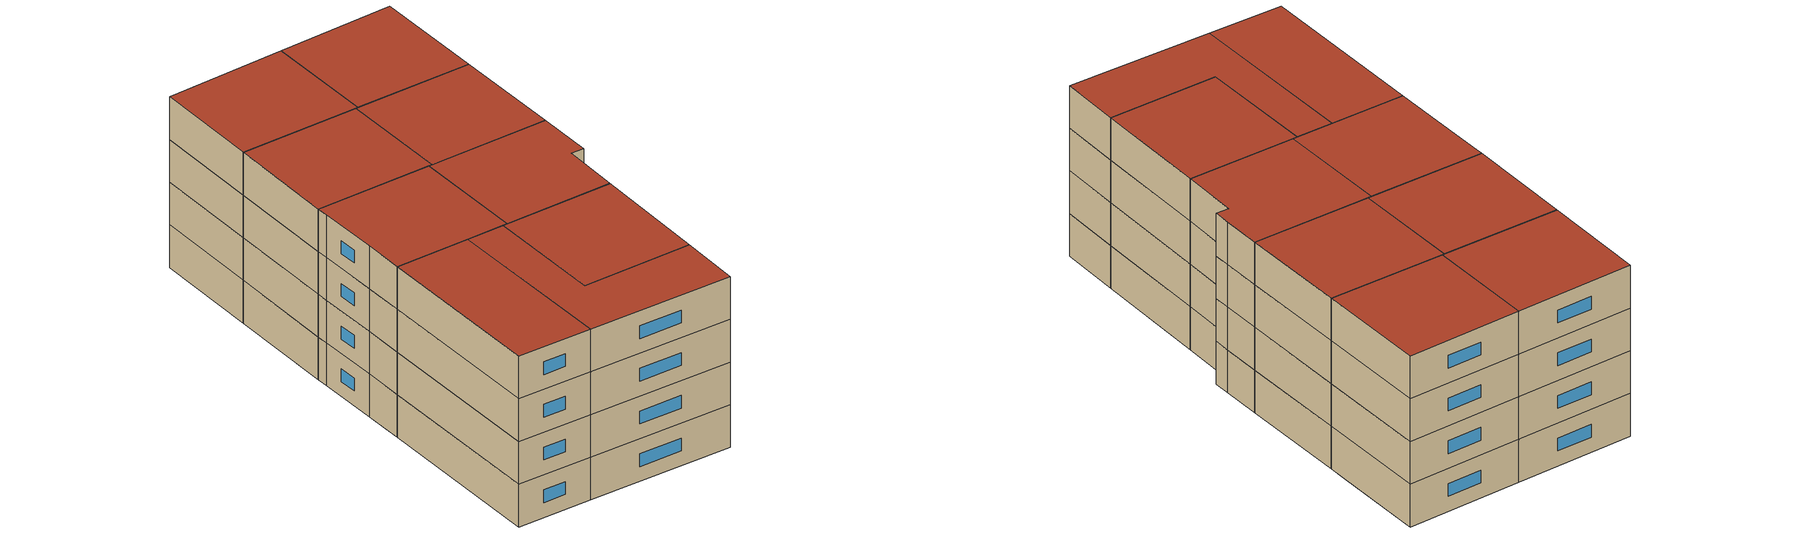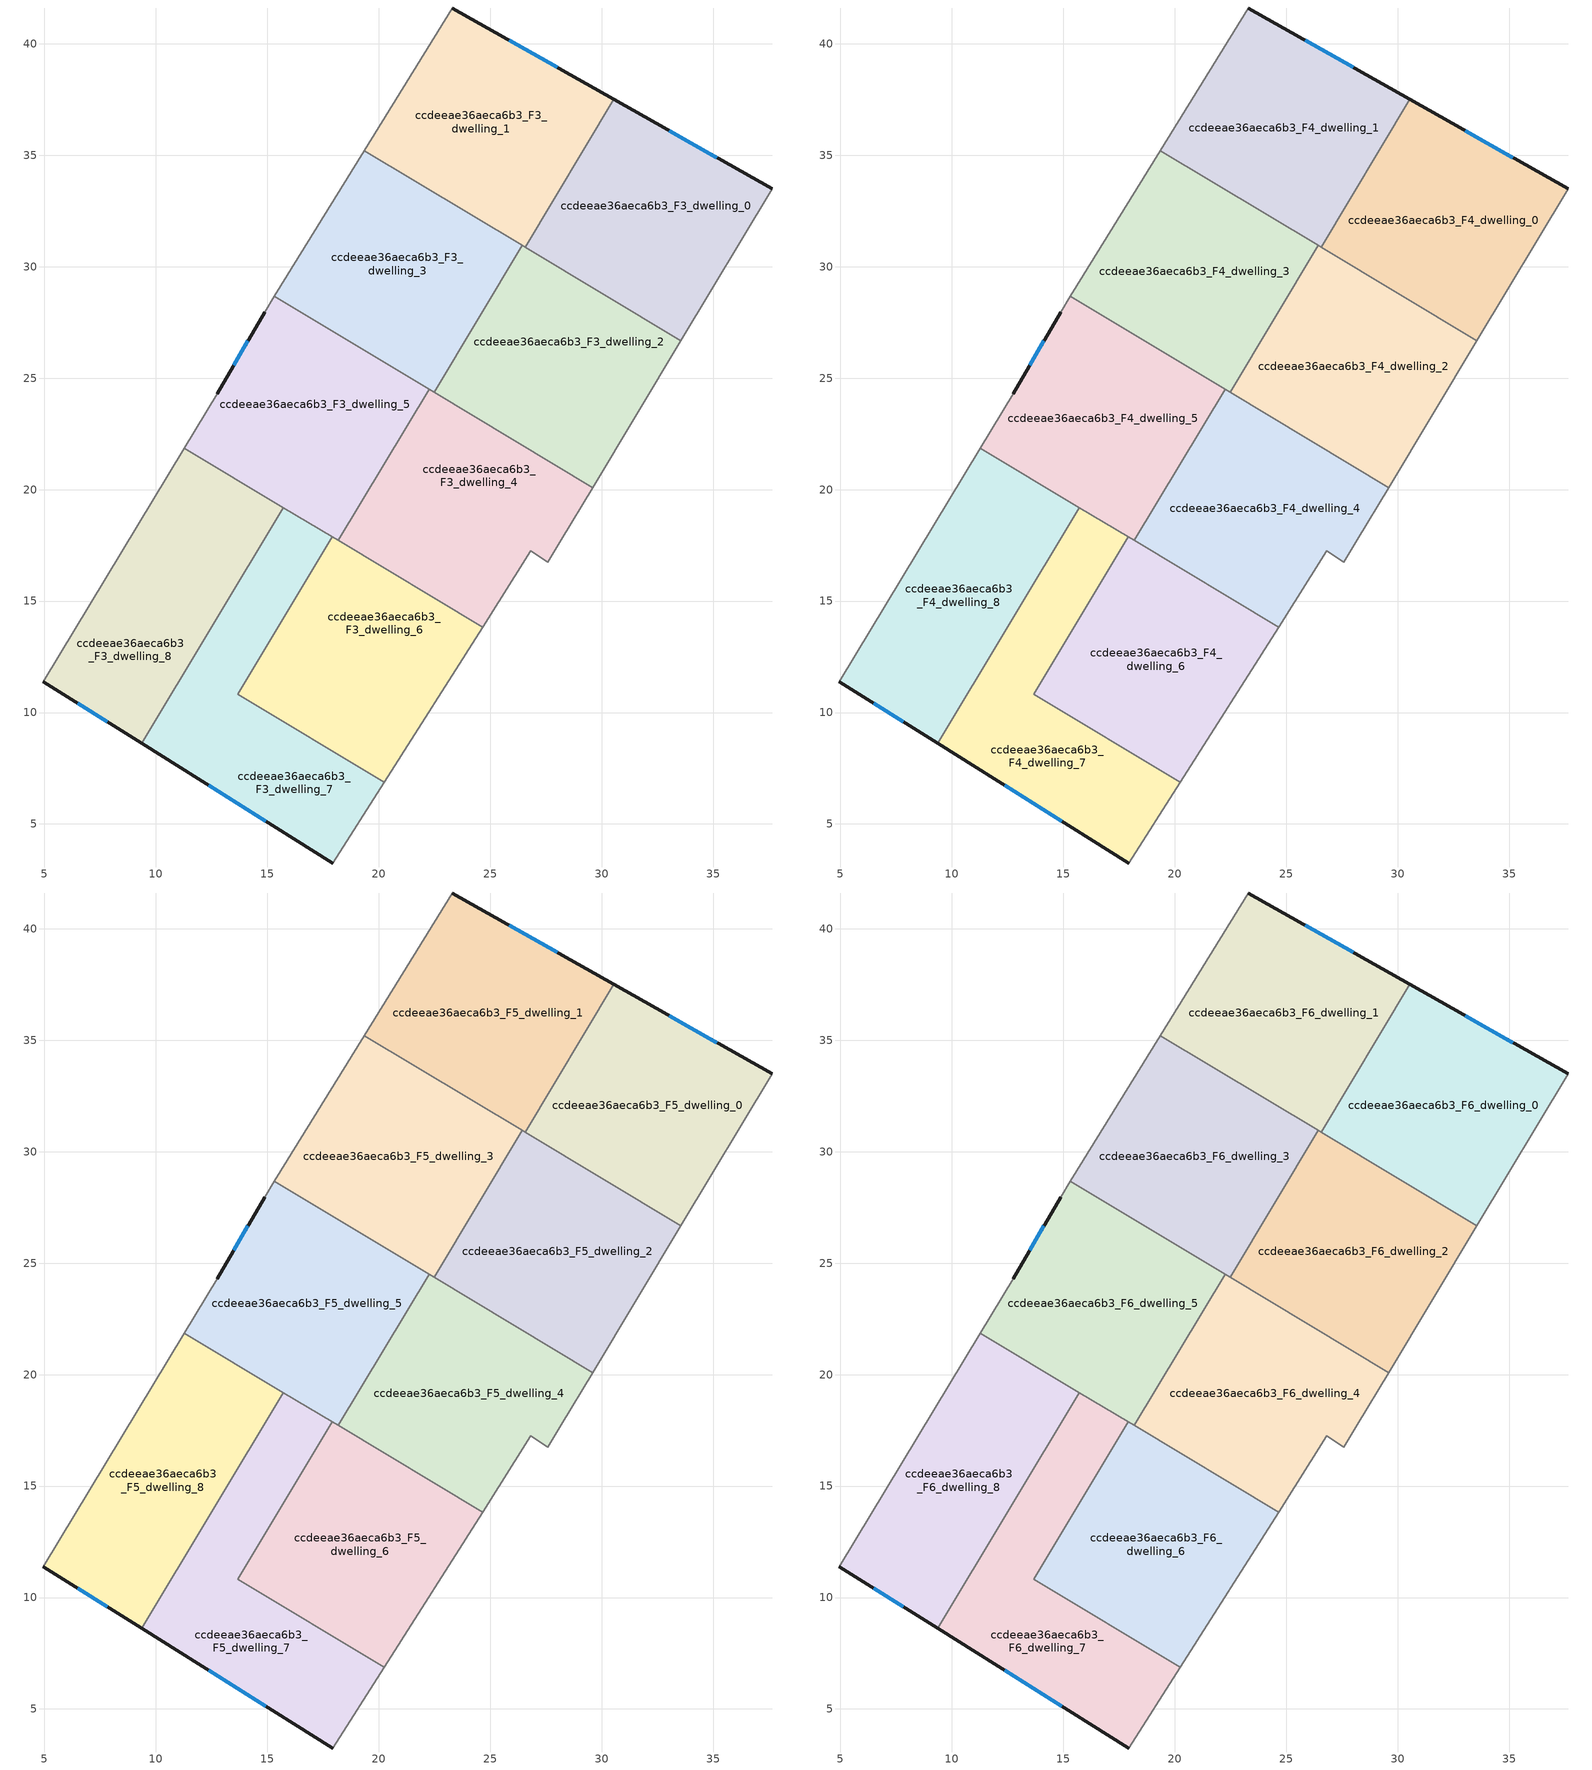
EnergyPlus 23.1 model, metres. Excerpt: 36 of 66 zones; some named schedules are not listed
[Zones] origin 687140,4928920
ccdeeae36aeca6b3_F3_dwelling_0
 floor to ccdeeae36aeca6b3_F2_dwelling_5 (EU_floor_Construction): 37.65,33.49 34.32,27.96 27.23,31.97 30.55,37.5 z9
 floor to ccdeeae36aeca6b3_F2_dwelling_6 (EU_floor_Construction): 34.32,27.96 33.56,26.68 26.57,30.87 27.23,31.97 z9
 wall outside (EU_wall_Construction): 37.65,33.49 30.55,37.5 z9:12
 wall adiabatic (EU_wall_Construction): 33.56,26.68 37.65,33.49 z9:12
 wall to ccdeeae36aeca6b3_F3_dwelling_1 (EU_wall_Construction): 30.55,37.5 26.57,30.87 z9:12
 wall to ccdeeae36aeca6b3_F3_dwelling_2 (EU_wall_Construction): 26.57,30.87 33.56,26.68 z9:12
 window (EU_Window_Construction): 35.16,34.9 33.04,36.09 z10.05:10.95
ccdeeae36aeca6b3_F3_dwelling_1
 floor to ccdeeae36aeca6b3_F2_dwelling_0 (EU_floor_Construction): 29.82,37.92 26.12,31.37 19.9,34.88 19.35,35.21 23.31,41.61 z9
 floor to ccdeeae36aeca6b3_F2_dwelling_6 (EU_floor_Construction): 27.23,31.97 26.57,30.87 26.02,31.2 26.64,32.3 z9
 floor to ccdeeae36aeca6b3_F2_dwelling_1 (EU_floor_Construction): 26.12,31.37 26.02,31.2 19.9,34.88 z9
 floor to ccdeeae36aeca6b3_F2_dwelling_5 (EU_floor_Construction): 30.55,37.5 27.23,31.97 26.64,32.3 29.82,37.92 z9
 wall outside (EU_wall_Construction): 30.55,37.5 23.31,41.61 z9:12
 wall adiabatic (EU_wall_Construction): 23.31,41.61 19.35,35.21 z9:12
 wall to ccdeeae36aeca6b3_F3_dwelling_3 (EU_wall_Construction): 19.35,35.21 26.44,30.95 z9:12
 wall to ccdeeae36aeca6b3_F3_dwelling_2 (EU_wall_Construction): 26.44,30.95 26.57,30.87 z9:12
 window (EU_Window_Construction): 28.01,38.94 25.85,40.17 z10.05:10.95
ccdeeae36aeca6b3_F3_dwelling_2
 floor to ccdeeae36aeca6b3_F2_dwelling_6 (EU_floor_Construction): 33.56,26.68 30.94,22.32 23.7,26.4 26.44,30.96 z9
 floor to ccdeeae36aeca6b3_F2_dwelling_7 (EU_floor_Construction): 30.94,22.32 29.6,20.09 22.48,24.36 23.7,26.4 z9
 wall adiabatic (EU_wall_Construction): 29.6,20.09 33.56,26.68 z9:12
 wall to ccdeeae36aeca6b3_F3_dwelling_3 (EU_wall_Construction): 26.44,30.96 22.48,24.36 z9:12
 wall to ccdeeae36aeca6b3_F3_dwelling_4 (EU_wall_Construction): 22.48,24.36 29.6,20.09 z9:12
ccdeeae36aeca6b3_F3_dwelling_3
 floor to ccdeeae36aeca6b3_F2_dwelling_1 (EU_floor_Construction): 26.02,31.2 22.54,25.04 15.53,29.01 19.35,35.19 19.9,34.88 z9
 floor to ccdeeae36aeca6b3_F2_dwelling_2 (EU_floor_Construction): 22.54,25.04 22.24,24.51 15.32,28.66 15.53,29.01 z9
 floor to ccdeeae36aeca6b3_F2_dwelling_6 (EU_floor_Construction): 26.44,30.95 23.7,26.4 23.41,26.57 26.02,31.2 z9
 floor to ccdeeae36aeca6b3_F2_dwelling_7 (EU_floor_Construction): 23.7,26.4 22.48,24.36 22.24,24.51 23.41,26.57 z9
 wall adiabatic (EU_wall_Construction): 19.35,35.21 15.32,28.66 z9:12
 wall to ccdeeae36aeca6b3_F3_dwelling_5 (EU_wall_Construction): 15.32,28.66 22.25,24.5 z9:12
 wall to ccdeeae36aeca6b3_F3_dwelling_4 (EU_wall_Construction): 22.26,24.5 22.48,24.36 z9:12
ccdeeae36aeca6b3_F3_dwelling_4
 floor to ccdeeae36aeca6b3_F2_dwelling_7 (EU_floor_Construction): 29.6,20.09 28.19,17.75 27.57,16.75 26.82,17.25 26.66,16.99 20.09,20.7 21.9,23.91 22.26,24.5 z9
 floor to ccdeeae36aeca6b3_F2_dwelling_8 (EU_floor_Construction): 26.66,16.99 24.65,13.83 18.35,17.62 20.09,20.7 z9
 floor to ccdeeae36aeca6b3_F2_dwelling_2 (EU_floor_Construction): 21.9,23.91 19.07,18.9 18.94,18.97 z9
 floor to ccdeeae36aeca6b3_F2_dwelling_3 (EU_floor_Construction): 19.07,18.9 18.35,17.62 18.18,17.72 18.94,18.97 z9
 wall adiabatic (EU_wall_Construction): 24.65,13.83 26.82,17.25 27.57,16.75 28.19,17.75 29.6,20.09 z9:12
 wall to ccdeeae36aeca6b3_F3_dwelling_5 (EU_wall_Construction): 22.26,24.5 18.18,17.72 z9:12
 wall to ccdeeae36aeca6b3_F3_dwelling_6 (EU_wall_Construction): 18.18,17.72 24.65,13.83 z9:12
ccdeeae36aeca6b3_F3_dwelling_5
 floor to ccdeeae36aeca6b3_F2_dwelling_2 (EU_floor_Construction): 22.24,24.51 21.9,23.91 18.94,18.97 11.92,22.94 12.74,24.31 14.88,27.95 15.32,28.66 z9
 floor to ccdeeae36aeca6b3_F2_dwelling_3 (EU_floor_Construction): 18.94,18.97 18.18,17.72 11.27,21.87 11.92,22.94 z9
 wall outside (EU_wall_Construction): 14.88,27.95 12.74,24.31 z9:12
 wall adiabatic (EU_wall_Construction): 12.74,24.31 11.27,21.87 / 15.32,28.66 14.88,27.95 z9:12
 wall to ccdeeae36aeca6b3_F3_dwelling_8 (EU_wall_Construction): 11.27,21.87 15.72,19.2 z9:12
 wall to ccdeeae36aeca6b3_F3_dwelling_7 (EU_wall_Construction): 15.72,19.2 17.92,17.88 z9:12
 wall to ccdeeae36aeca6b3_F3_dwelling_6 (EU_wall_Construction): 17.92,17.88 18.18,17.72 z9:12
 window (EU_Window_Construction): 14.13,26.67 13.49,25.58 z10.05:10.95
ccdeeae36aeca6b3_F3_dwelling_6
 floor to ccdeeae36aeca6b3_F2_dwelling_8 (EU_floor_Construction): 24.65,13.83 22.46,10.38 16.24,13.89 18.35,17.62 z9
 floor to ccdeeae36aeca6b3_F2_dwelling_4 (EU_floor_Construction): 15.66,12.87 14.29,10.45 13.68,10.82 15.1,13.19 z9
 floor to ccdeeae36aeca6b3_F2_dwelling_9 (EU_floor_Construction): 22.46,10.38 20.25,6.88 14.29,10.45 16.24,13.89 z9
 floor to ccdeeae36aeca6b3_F2_dwelling_3 (EU_floor_Construction): 18.35,17.62 15.66,12.87 15.1,13.19 17.92,17.88 z9
 wall to ccdeeae36aeca6b3_F3_dwelling_7 (EU_wall_Construction): 17.92,17.88 13.68,10.82 20.25,6.88 z9:12
 wall adiabatic (EU_wall_Construction): 20.25,6.88 24.65,13.83 z9:12
ccdeeae36aeca6b3_F3_dwelling_7
 floor to ccdeeae36aeca6b3_F2_dwelling_4 (EU_floor_Construction): 15.1,13.19 13.68,10.82 14.29,10.45 12.24,6.82 9.37,8.62 12.87,14.45 z9
 floor to ccdeeae36aeca6b3_F2_dwelling_9 (EU_floor_Construction): 20.25,6.88 17.94,3.25 12.24,6.82 14.29,10.45 z9
 floor to ccdeeae36aeca6b3_F2_dwelling_3 (EU_floor_Construction): 17.92,17.88 15.1,13.19 12.87,14.45 15.72,19.2 z9
 wall outside (EU_wall_Construction): 9.37,8.62 17.94,3.25 z9:12
 wall adiabatic (EU_wall_Construction): 17.94,3.25 20.25,6.88 z9:12
 wall to ccdeeae36aeca6b3_F3_dwelling_8 (EU_wall_Construction): 15.72,19.2 9.37,8.62 z9:12
 window (EU_Window_Construction): 12.37,6.73 14.94,5.13 z10.05:10.95
ccdeeae36aeca6b3_F3_dwelling_8
 floor to ccdeeae36aeca6b3_F2_dwelling_3 (EU_floor_Construction): 15.72,19.2 12.87,14.45 8.35,17.01 11.27,21.87 z9
 floor to ccdeeae36aeca6b3_F2_dwelling_4 (EU_floor_Construction): 12.87,14.45 9.37,8.62 4.95,11.38 8.35,17.01 z9
 wall outside (EU_wall_Construction): 4.95,11.38 9.37,8.62 z9:12
 wall adiabatic (EU_wall_Construction): 11.27,21.87 4.95,11.38 z9:12
 window (EU_Window_Construction): 6.5,10.41 7.82,9.58 z10.05:10.95
ccdeeae36aeca6b3_F4_dwelling_0
 floor to ccdeeae36aeca6b3_F3_dwelling_0 (EU_floor_Construction): 37.65,33.49 33.56,26.68 26.57,30.87 30.55,37.5 z12
 wall outside (EU_wall_Construction): 37.65,33.49 30.55,37.5 z12:15
 wall adiabatic (EU_wall_Construction): 33.56,26.68 37.65,33.49 z12:15
 wall to ccdeeae36aeca6b3_F4_dwelling_1 (EU_wall_Construction): 30.55,37.5 26.57,30.87 z12:15
 wall to ccdeeae36aeca6b3_F4_dwelling_2 (EU_wall_Construction): 26.57,30.87 33.56,26.68 z12:15
 window (EU_Window_Construction): 35.16,34.9 33.04,36.09 z13.05:13.95
ccdeeae36aeca6b3_F4_dwelling_1
 floor to ccdeeae36aeca6b3_F3_dwelling_1 (EU_floor_Construction): 30.55,37.5 26.57,30.87 19.35,35.21 23.31,41.61 z12
 wall outside (EU_wall_Construction): 30.55,37.5 23.31,41.61 z12:15
 wall adiabatic (EU_wall_Construction): 23.31,41.61 19.35,35.21 z12:15
 wall to ccdeeae36aeca6b3_F4_dwelling_3 (EU_wall_Construction): 19.35,35.21 26.44,30.95 z12:15
 wall to ccdeeae36aeca6b3_F4_dwelling_2 (EU_wall_Construction): 26.44,30.95 26.57,30.87 z12:15
 window (EU_Window_Construction): 28.01,38.94 25.85,40.17 z13.05:13.95
ccdeeae36aeca6b3_F4_dwelling_2
 floor to ccdeeae36aeca6b3_F3_dwelling_2 (EU_floor_Construction): 33.56,26.68 29.6,20.09 22.48,24.36 26.44,30.96 z12
 wall adiabatic (EU_wall_Construction): 29.6,20.09 33.56,26.68 z12:15
 wall to ccdeeae36aeca6b3_F4_dwelling_3 (EU_wall_Construction): 26.44,30.96 22.48,24.36 z12:15
 wall to ccdeeae36aeca6b3_F4_dwelling_4 (EU_wall_Construction): 22.48,24.36 29.6,20.09 z12:15
ccdeeae36aeca6b3_F4_dwelling_3
 floor to ccdeeae36aeca6b3_F3_dwelling_3 (EU_floor_Construction): 26.44,30.96 22.48,24.36 15.32,28.66 19.35,35.21 z12
 wall adiabatic (EU_wall_Construction): 19.35,35.21 15.32,28.66 z12:15
 wall to ccdeeae36aeca6b3_F4_dwelling_5 (EU_wall_Construction): 15.32,28.66 22.25,24.5 z12:15
 wall to ccdeeae36aeca6b3_F4_dwelling_4 (EU_wall_Construction): 22.26,24.5 22.48,24.36 z12:15
ccdeeae36aeca6b3_F4_dwelling_4
 floor to ccdeeae36aeca6b3_F3_dwelling_4 (EU_floor_Construction): 29.6,20.09 28.19,17.75 27.57,16.75 26.82,17.25 24.65,13.83 18.18,17.72 22.26,24.5 z12
 wall adiabatic (EU_wall_Construction): 24.65,13.83 26.82,17.25 27.57,16.75 28.19,17.75 29.6,20.09 z12:15
 wall to ccdeeae36aeca6b3_F4_dwelling_5 (EU_wall_Construction): 22.26,24.5 18.18,17.72 z12:15
 wall to ccdeeae36aeca6b3_F4_dwelling_6 (EU_wall_Construction): 18.18,17.72 24.65,13.83 z12:15
ccdeeae36aeca6b3_F4_dwelling_5
 floor to ccdeeae36aeca6b3_F3_dwelling_5 (EU_floor_Construction): 22.26,24.5 18.18,17.72 11.27,21.87 12.74,24.31 14.88,27.95 15.32,28.66 z12
 wall outside (EU_wall_Construction): 14.88,27.95 12.74,24.31 z12:15
 wall adiabatic (EU_wall_Construction): 12.74,24.31 11.27,21.87 / 15.32,28.66 14.88,27.95 z12:15
 wall to ccdeeae36aeca6b3_F4_dwelling_8 (EU_wall_Construction): 11.27,21.87 15.72,19.2 z12:15
 wall to ccdeeae36aeca6b3_F4_dwelling_7 (EU_wall_Construction): 15.72,19.2 17.92,17.88 z12:15
 wall to ccdeeae36aeca6b3_F4_dwelling_6 (EU_wall_Construction): 17.92,17.88 18.18,17.72 z12:15
 window (EU_Window_Construction): 14.13,26.67 13.49,25.58 z13.05:13.95
ccdeeae36aeca6b3_F4_dwelling_6
 floor to ccdeeae36aeca6b3_F3_dwelling_6 (EU_floor_Construction): 24.65,13.83 20.25,6.88 13.68,10.82 17.92,17.88 z12
 wall to ccdeeae36aeca6b3_F4_dwelling_7 (EU_wall_Construction): 17.92,17.88 13.68,10.82 20.25,6.88 z12:15
 wall adiabatic (EU_wall_Construction): 20.25,6.88 24.65,13.83 z12:15
ccdeeae36aeca6b3_F4_dwelling_7
 floor to ccdeeae36aeca6b3_F3_dwelling_7 (EU_floor_Construction): 17.92,17.88 13.68,10.82 20.25,6.88 17.94,3.25 9.37,8.62 15.72,19.2 z12
 wall outside (EU_wall_Construction): 9.37,8.62 17.94,3.25 z12:15
 wall adiabatic (EU_wall_Construction): 17.94,3.25 20.25,6.88 z12:15
 wall to ccdeeae36aeca6b3_F4_dwelling_8 (EU_wall_Construction): 15.72,19.2 9.37,8.62 z12:15
 window (EU_Window_Construction): 12.37,6.73 14.94,5.13 z13.05:13.95
ccdeeae36aeca6b3_F4_dwelling_8
 floor to ccdeeae36aeca6b3_F3_dwelling_8 (EU_floor_Construction): 15.72,19.2 9.37,8.62 4.95,11.38 11.27,21.87 z12
 wall outside (EU_wall_Construction): 4.95,11.38 9.37,8.62 z12:15
 wall adiabatic (EU_wall_Construction): 11.27,21.87 4.95,11.38 z12:15
 window (EU_Window_Construction): 6.5,10.41 7.82,9.58 z13.05:13.95
ccdeeae36aeca6b3_F5_dwelling_0
 floor to ccdeeae36aeca6b3_F4_dwelling_0 (EU_floor_Construction): 37.65,33.49 33.56,26.68 26.57,30.87 30.55,37.5 z15
 wall outside (EU_wall_Construction): 37.65,33.49 30.55,37.5 z15:18
 wall adiabatic (EU_wall_Construction): 33.56,26.68 37.65,33.49 z15:18
 wall to ccdeeae36aeca6b3_F5_dwelling_1 (EU_wall_Construction): 30.55,37.5 26.57,30.87 z15:18
 wall to ccdeeae36aeca6b3_F5_dwelling_2 (EU_wall_Construction): 26.57,30.87 33.56,26.68 z15:18
 window (EU_Window_Construction): 35.16,34.9 33.04,36.09 z16.05:16.95
ccdeeae36aeca6b3_F5_dwelling_1
 floor to ccdeeae36aeca6b3_F4_dwelling_1 (EU_floor_Construction): 30.55,37.5 26.57,30.87 19.35,35.21 23.31,41.61 z15
 wall outside (EU_wall_Construction): 30.55,37.5 23.31,41.61 z15:18
 wall adiabatic (EU_wall_Construction): 23.31,41.61 19.35,35.21 z15:18
 wall to ccdeeae36aeca6b3_F5_dwelling_3 (EU_wall_Construction): 19.35,35.21 26.44,30.95 z15:18
 wall to ccdeeae36aeca6b3_F5_dwelling_2 (EU_wall_Construction): 26.44,30.95 26.57,30.87 z15:18
 window (EU_Window_Construction): 28.01,38.94 25.85,40.17 z16.05:16.95
ccdeeae36aeca6b3_F5_dwelling_2
 floor to ccdeeae36aeca6b3_F4_dwelling_2 (EU_floor_Construction): 33.56,26.68 29.6,20.09 22.48,24.36 26.44,30.96 z15
 wall adiabatic (EU_wall_Construction): 29.6,20.09 33.56,26.68 z15:18
 wall to ccdeeae36aeca6b3_F5_dwelling_3 (EU_wall_Construction): 26.44,30.96 22.48,24.36 z15:18
 wall to ccdeeae36aeca6b3_F5_dwelling_4 (EU_wall_Construction): 22.48,24.36 29.6,20.09 z15:18
ccdeeae36aeca6b3_F5_dwelling_3
 floor to ccdeeae36aeca6b3_F4_dwelling_3 (EU_floor_Construction): 26.44,30.96 22.48,24.36 15.32,28.66 19.35,35.21 z15
 wall adiabatic (EU_wall_Construction): 19.35,35.21 15.32,28.66 z15:18
 wall to ccdeeae36aeca6b3_F5_dwelling_5 (EU_wall_Construction): 15.32,28.66 22.25,24.5 z15:18
 wall to ccdeeae36aeca6b3_F5_dwelling_4 (EU_wall_Construction): 22.26,24.5 22.48,24.36 z15:18
ccdeeae36aeca6b3_F5_dwelling_4
 floor to ccdeeae36aeca6b3_F4_dwelling_4 (EU_floor_Construction): 29.6,20.09 28.19,17.75 27.57,16.75 26.82,17.25 24.65,13.83 18.18,17.72 22.26,24.5 z15
 wall adiabatic (EU_wall_Construction): 24.65,13.83 26.82,17.25 27.57,16.75 28.19,17.75 29.6,20.09 z15:18
 wall to ccdeeae36aeca6b3_F5_dwelling_5 (EU_wall_Construction): 22.26,24.5 18.18,17.72 z15:18
 wall to ccdeeae36aeca6b3_F5_dwelling_6 (EU_wall_Construction): 18.18,17.72 24.65,13.83 z15:18
ccdeeae36aeca6b3_F5_dwelling_5
 floor to ccdeeae36aeca6b3_F4_dwelling_5 (EU_floor_Construction): 22.26,24.5 18.18,17.72 11.27,21.87 12.74,24.31 14.88,27.95 15.32,28.66 z15
 wall outside (EU_wall_Construction): 14.88,27.95 12.74,24.31 z15:18
 wall adiabatic (EU_wall_Construction): 12.74,24.31 11.27,21.87 / 15.32,28.66 14.88,27.95 z15:18
 wall to ccdeeae36aeca6b3_F5_dwelling_8 (EU_wall_Construction): 11.27,21.87 15.72,19.2 z15:18
 wall to ccdeeae36aeca6b3_F5_dwelling_7 (EU_wall_Construction): 15.72,19.2 17.92,17.88 z15:18
 wall to ccdeeae36aeca6b3_F5_dwelling_6 (EU_wall_Construction): 17.92,17.88 18.18,17.72 z15:18
 window (EU_Window_Construction): 14.13,26.67 13.49,25.58 z16.05:16.95
ccdeeae36aeca6b3_F5_dwelling_6
 floor to ccdeeae36aeca6b3_F4_dwelling_6 (EU_floor_Construction): 24.65,13.83 20.25,6.88 13.68,10.82 17.92,17.88 z15
 wall to ccdeeae36aeca6b3_F5_dwelling_7 (EU_wall_Construction): 17.92,17.88 13.68,10.82 20.25,6.88 z15:18
 wall adiabatic (EU_wall_Construction): 20.25,6.88 24.65,13.83 z15:18
ccdeeae36aeca6b3_F5_dwelling_7
 floor to ccdeeae36aeca6b3_F4_dwelling_7 (EU_floor_Construction): 17.92,17.88 13.68,10.82 20.25,6.88 17.94,3.25 9.37,8.62 15.72,19.2 z15
 wall outside (EU_wall_Construction): 9.37,8.62 17.94,3.25 z15:18
 wall adiabatic (EU_wall_Construction): 17.94,3.25 20.25,6.88 z15:18
 wall to ccdeeae36aeca6b3_F5_dwelling_8 (EU_wall_Construction): 15.72,19.2 9.37,8.62 z15:18
 window (EU_Window_Construction): 12.37,6.73 14.94,5.13 z16.05:16.95
ccdeeae36aeca6b3_F5_dwelling_8
 floor to ccdeeae36aeca6b3_F4_dwelling_8 (EU_floor_Construction): 15.72,19.2 9.37,8.62 4.95,11.38 11.27,21.87 z15
 wall outside (EU_wall_Construction): 4.95,11.38 9.37,8.62 z15:18
 wall adiabatic (EU_wall_Construction): 11.27,21.87 4.95,11.38 z15:18
 window (EU_Window_Construction): 6.5,10.41 7.82,9.58 z16.05:16.95
ccdeeae36aeca6b3_F6_dwelling_0
 floor to ccdeeae36aeca6b3_F5_dwelling_0 (EU_floor_Construction): 37.65,33.49 33.56,26.68 26.57,30.87 30.55,37.5 z18
 wall outside (EU_wall_Construction): 37.65,33.49 30.55,37.5 z18:21
 wall adiabatic (EU_wall_Construction): 33.56,26.68 37.65,33.49 z18:21
 wall to ccdeeae36aeca6b3_F6_dwelling_1 (EU_wall_Construction): 30.55,37.5 26.57,30.87 z18:21
 wall to ccdeeae36aeca6b3_F6_dwelling_2 (EU_wall_Construction): 26.57,30.87 33.56,26.68 z18:21
 window (EU_Window_Construction): 35.16,34.9 33.04,36.09 z19.05:19.95
 roof outside (EU_roof_Construction): 33.56,26.68 37.65,33.49 30.55,37.5 26.57,30.87 z21
ccdeeae36aeca6b3_F6_dwelling_1
 floor to ccdeeae36aeca6b3_F5_dwelling_1 (EU_floor_Construction): 30.55,37.5 26.57,30.87 19.35,35.21 23.31,41.61 z18
 wall outside (EU_wall_Construction): 30.55,37.5 23.31,41.61 z18:21
 wall adiabatic (EU_wall_Construction): 23.31,41.61 19.35,35.21 z18:21
 wall to ccdeeae36aeca6b3_F6_dwelling_3 (EU_wall_Construction): 19.35,35.21 26.44,30.95 z18:21
 wall to ccdeeae36aeca6b3_F6_dwelling_2 (EU_wall_Construction): 26.44,30.95 26.57,30.87 z18:21
 window (EU_Window_Construction): 28.01,38.94 25.85,40.17 z19.05:19.95
 roof outside (EU_roof_Construction): 26.57,30.87 30.55,37.5 23.31,41.61 19.35,35.21 z21
ccdeeae36aeca6b3_F6_dwelling_2
 floor to ccdeeae36aeca6b3_F5_dwelling_2 (EU_floor_Construction): 33.56,26.68 29.6,20.09 22.48,24.36 26.44,30.96 z18
 wall adiabatic (EU_wall_Construction): 29.6,20.09 33.56,26.68 z18:21
 wall to ccdeeae36aeca6b3_F6_dwelling_3 (EU_wall_Construction): 26.44,30.96 22.48,24.36 z18:21
 wall to ccdeeae36aeca6b3_F6_dwelling_4 (EU_wall_Construction): 22.48,24.36 29.6,20.09 z18:21
 roof outside (EU_roof_Construction): 29.6,20.09 33.56,26.68 26.44,30.96 22.48,24.36 z21
ccdeeae36aeca6b3_F6_dwelling_3
 floor to ccdeeae36aeca6b3_F5_dwelling_3 (EU_floor_Construction): 26.44,30.96 22.48,24.36 15.32,28.66 19.35,35.21 z18
 wall adiabatic (EU_wall_Construction): 19.35,35.21 15.32,28.66 z18:21
 wall to ccdeeae36aeca6b3_F6_dwelling_5 (EU_wall_Construction): 15.32,28.66 22.25,24.5 z18:21
 wall to ccdeeae36aeca6b3_F6_dwelling_4 (EU_wall_Construction): 22.26,24.5 22.48,24.36 z18:21
 roof outside (EU_roof_Construction): 22.48,24.36 26.44,30.96 19.35,35.21 15.32,28.66 z21
ccdeeae36aeca6b3_F6_dwelling_4
 floor to ccdeeae36aeca6b3_F5_dwelling_4 (EU_floor_Construction): 29.6,20.09 28.19,17.75 27.57,16.75 26.82,17.25 24.65,13.83 18.18,17.72 22.26,24.5 z18
 wall adiabatic (EU_wall_Construction): 24.65,13.83 26.82,17.25 27.57,16.75 28.19,17.75 29.6,20.09 z18:21
 wall to ccdeeae36aeca6b3_F6_dwelling_5 (EU_wall_Construction): 22.26,24.5 18.18,17.72 z18:21
 wall to ccdeeae36aeca6b3_F6_dwelling_6 (EU_wall_Construction): 18.18,17.72 24.65,13.83 z18:21
 roof outside (EU_roof_Construction): 27.57,16.75 28.19,17.75 29.6,20.09 22.26,24.5 18.18,17.72 24.65,13.83 26.82,17.25 z21
ccdeeae36aeca6b3_F6_dwelling_5
 floor to ccdeeae36aeca6b3_F5_dwelling_5 (EU_floor_Construction): 22.26,24.5 18.18,17.72 11.27,21.87 12.74,24.31 14.88,27.95 15.32,28.66 z18
 wall outside (EU_wall_Construction): 14.88,27.95 12.74,24.31 z18:21
 wall adiabatic (EU_wall_Construction): 12.74,24.31 11.27,21.87 / 15.32,28.66 14.88,27.95 z18:21
 wall to ccdeeae36aeca6b3_F6_dwelling_8 (EU_wall_Construction): 11.27,21.87 15.72,19.2 z18:21
 wall to ccdeeae36aeca6b3_F6_dwelling_7 (EU_wall_Construction): 15.72,19.2 17.92,17.88 z18:21
 wall to ccdeeae36aeca6b3_F6_dwelling_6 (EU_wall_Construction): 17.92,17.88 18.18,17.72 z18:21
 window (EU_Window_Construction): 14.13,26.67 13.49,25.58 z19.05:19.95
 roof outside (EU_roof_Construction): 18.18,17.72 22.26,24.5 15.32,28.66 14.88,27.95 12.74,24.31 11.27,21.87 z21
ccdeeae36aeca6b3_F6_dwelling_6
 floor to ccdeeae36aeca6b3_F5_dwelling_6 (EU_floor_Construction): 24.65,13.83 20.25,6.88 13.68,10.82 17.92,17.88 z18
 wall to ccdeeae36aeca6b3_F6_dwelling_7 (EU_wall_Construction): 17.92,17.88 13.68,10.82 20.25,6.88 z18:21
 wall adiabatic (EU_wall_Construction): 20.25,6.88 24.65,13.83 z18:21
 roof outside (EU_roof_Construction): 20.25,6.88 24.65,13.83 17.92,17.88 13.68,10.82 z21
ccdeeae36aeca6b3_F6_dwelling_7
 floor to ccdeeae36aeca6b3_F5_dwelling_7 (EU_floor_Construction): 17.92,17.88 13.68,10.82 20.25,6.88 17.94,3.25 9.37,8.62 15.72,19.2 z18
 wall outside (EU_wall_Construction): 9.37,8.62 17.94,3.25 z18:21
 wall adiabatic (EU_wall_Construction): 17.94,3.25 20.25,6.88 z18:21
 wall to ccdeeae36aeca6b3_F6_dwelling_8 (EU_wall_Construction): 15.72,19.2 9.37,8.62 z18:21
 window (EU_Window_Construction): 12.37,6.73 14.94,5.13 z19.05:19.95
 roof outside (EU_roof_Construction): 17.94,3.25 20.25,6.88 13.68,10.82 17.92,17.88 15.72,19.2 9.37,8.62 z21
ccdeeae36aeca6b3_F6_dwelling_8
 floor to ccdeeae36aeca6b3_F5_dwelling_8 (EU_floor_Construction): 15.72,19.2 9.37,8.62 4.95,11.38 11.27,21.87 z18
 wall outside (EU_wall_Construction): 4.95,11.38 9.37,8.62 z18:21
 wall adiabatic (EU_wall_Construction): 11.27,21.87 4.95,11.38 z18:21
 window (EU_Window_Construction): 6.5,10.41 7.82,9.58 z19.05:19.95
 roof outside (EU_roof_Construction): 9.37,8.62 15.72,19.2 11.27,21.87 4.95,11.38 z21
[Building]
EU S2 Campaign: North Axis=0; Terrain=City; Solar Distribution=FullExterior
[Site:Location]
Bologna: Latitude=44.5; Longitude=11.25; Time Zone=1; Elevation=37
[SizingPeriod:WeatherFileDays]
AnnualSizingPeriod: Begin Month=1; Begin Day of Month=1; End Month=12; End Day of Month=31; Day of Week for Start Day=Monday; Use Weather File Daylight Saving Period=No; Use Weather File Rain and Snow Indicators=No
[MATERIAL]
EU_InternalMass_Material: Roughness=MediumRough; Thickness=0.1; Conductivity=1; Density=1800; Specific Heat=900; Thermal Absorptance=0.9; Solar Absorptance=0.7; Visible Absorptance=0.7
[MATERIAL:NOMASS] Roughness=MediumRough; Thermal Absorptance=0.9; Solar Absorptance=0.7; Visible Absorptance=0.7
Name | Thermal Resistance
EU_wall_NoMass | 0.890213
EU_roof_NoMass | 0.636128
EU_floor_NoMass | 0.79516
[WINDOWMATERIAL:SIMPLEGLAZINGSYSTEM]
EU_Window_SimpleGlazing: UFactor=4.49146; Solar Heat Gain Coefficient=0.85; Visible Transmittance=0.85
[CONSTRUCTION]
EU_wall_Construction: EU_wall_NoMass
EU_roof_Construction: EU_roof_NoMass
EU_floor_Construction: EU_floor_NoMass
EU_Window_Construction: EU_Window_SimpleGlazing
EU_InternalMass_Construction: EU_InternalMass_Material
[ZONE] Type=1; Multiplier=1; Ceiling Height=autocalculate; Floor Area=autocalculate; Part of Total Floor Area=Yes
Name | Volume
ccdeeae36aeca6b3_F3_dwelling_0; ccdeeae36aeca6b3_F4_dwelling_0; ccdeeae36aeca6b3_F5_dwelling_0; ccdeeae36aeca6b3_F6_dwelling_0; ccdeeae36aeca6b3_F3_dwelling_5; ccdeeae36aeca6b3_F4_dwelling_5; ccdeeae36aeca6b3_F5_dwelling_5; ccdeeae36aeca6b3_F6_dwelling_5 | 191.564
ccdeeae36aeca6b3_F3_dwelling_1; ccdeeae36aeca6b3_F4_dwelling_1; ccdeeae36aeca6b3_F5_dwelling_1; ccdeeae36aeca6b3_F6_dwelling_1 | 191.555
ccdeeae36aeca6b3_F3_dwelling_2; ccdeeae36aeca6b3_F4_dwelling_2; ccdeeae36aeca6b3_F5_dwelling_2; ccdeeae36aeca6b3_F6_dwelling_2 | 191.583
ccdeeae36aeca6b3_F3_dwelling_3; ccdeeae36aeca6b3_F4_dwelling_3; ccdeeae36aeca6b3_F5_dwelling_3; ccdeeae36aeca6b3_F6_dwelling_3 | 191.565
ccdeeae36aeca6b3_F3_dwelling_4; ccdeeae36aeca6b3_F4_dwelling_4; ccdeeae36aeca6b3_F5_dwelling_4; ccdeeae36aeca6b3_F6_dwelling_4; ccdeeae36aeca6b3_F3_dwelling_8; ccdeeae36aeca6b3_F4_dwelling_8; ccdeeae36aeca6b3_F5_dwelling_8; ccdeeae36aeca6b3_F6_dwelling_8 | 191.572
ccdeeae36aeca6b3_F3_dwelling_6; ccdeeae36aeca6b3_F4_dwelling_6; ccdeeae36aeca6b3_F5_dwelling_6; ccdeeae36aeca6b3_F6_dwelling_6 | 191.563
ccdeeae36aeca6b3_F3_dwelling_7; ccdeeae36aeca6b3_F4_dwelling_7; ccdeeae36aeca6b3_F5_dwelling_7; ccdeeae36aeca6b3_F6_dwelling_7 | 191.562
[INTERNALMASS] Construction=EU_InternalMass_Construction
Name | Zone or ZoneList | Surface Area
ccdeeae36aeca6b3_F3_dwelling_0_EU_InternalMass | ccdeeae36aeca6b3_F3_dwelling_0 | 63.853
ccdeeae36aeca6b3_F3_dwelling_1_EU_InternalMass | ccdeeae36aeca6b3_F3_dwelling_1 | 63.8523
ccdeeae36aeca6b3_F3_dwelling_2_EU_InternalMass | ccdeeae36aeca6b3_F3_dwelling_2 | 63.8586
ccdeeae36aeca6b3_F3_dwelling_3_EU_InternalMass | ccdeeae36aeca6b3_F3_dwelling_3 | 63.8544
ccdeeae36aeca6b3_F3_dwelling_4_EU_InternalMass | ccdeeae36aeca6b3_F3_dwelling_4 | 63.8579
ccdeeae36aeca6b3_F3_dwelling_5_EU_InternalMass | ccdeeae36aeca6b3_F3_dwelling_5 | 63.855
ccdeeae36aeca6b3_F3_dwelling_6_EU_InternalMass | ccdeeae36aeca6b3_F3_dwelling_6 | 63.8555
ccdeeae36aeca6b3_F3_dwelling_7_EU_InternalMass | ccdeeae36aeca6b3_F3_dwelling_7 | 63.8537
ccdeeae36aeca6b3_F3_dwelling_8_EU_InternalMass | ccdeeae36aeca6b3_F3_dwelling_8 | 63.8584
ccdeeae36aeca6b3_F4_dwelling_0_EU_InternalMass | ccdeeae36aeca6b3_F4_dwelling_0 | 63.853
ccdeeae36aeca6b3_F4_dwelling_1_EU_InternalMass | ccdeeae36aeca6b3_F4_dwelling_1 | 63.8523
ccdeeae36aeca6b3_F4_dwelling_2_EU_InternalMass | ccdeeae36aeca6b3_F4_dwelling_2 | 63.8586
ccdeeae36aeca6b3_F4_dwelling_3_EU_InternalMass | ccdeeae36aeca6b3_F4_dwelling_3 | 63.8544
ccdeeae36aeca6b3_F4_dwelling_4_EU_InternalMass | ccdeeae36aeca6b3_F4_dwelling_4 | 63.8579
ccdeeae36aeca6b3_F4_dwelling_5_EU_InternalMass | ccdeeae36aeca6b3_F4_dwelling_5 | 63.855
ccdeeae36aeca6b3_F4_dwelling_6_EU_InternalMass | ccdeeae36aeca6b3_F4_dwelling_6 | 63.8555
ccdeeae36aeca6b3_F4_dwelling_7_EU_InternalMass | ccdeeae36aeca6b3_F4_dwelling_7 | 63.8537
ccdeeae36aeca6b3_F4_dwelling_8_EU_InternalMass | ccdeeae36aeca6b3_F4_dwelling_8 | 63.8584
ccdeeae36aeca6b3_F5_dwelling_0_EU_InternalMass | ccdeeae36aeca6b3_F5_dwelling_0 | 63.853
ccdeeae36aeca6b3_F5_dwelling_1_EU_InternalMass | ccdeeae36aeca6b3_F5_dwelling_1 | 63.8523
ccdeeae36aeca6b3_F5_dwelling_2_EU_InternalMass | ccdeeae36aeca6b3_F5_dwelling_2 | 63.8586
ccdeeae36aeca6b3_F5_dwelling_3_EU_InternalMass | ccdeeae36aeca6b3_F5_dwelling_3 | 63.8544
ccdeeae36aeca6b3_F5_dwelling_4_EU_InternalMass | ccdeeae36aeca6b3_F5_dwelling_4 | 63.8579
ccdeeae36aeca6b3_F5_dwelling_5_EU_InternalMass | ccdeeae36aeca6b3_F5_dwelling_5 | 63.855
ccdeeae36aeca6b3_F5_dwelling_6_EU_InternalMass | ccdeeae36aeca6b3_F5_dwelling_6 | 63.8555
ccdeeae36aeca6b3_F5_dwelling_7_EU_InternalMass | ccdeeae36aeca6b3_F5_dwelling_7 | 63.8537
ccdeeae36aeca6b3_F5_dwelling_8_EU_InternalMass | ccdeeae36aeca6b3_F5_dwelling_8 | 63.8584
ccdeeae36aeca6b3_F6_dwelling_0_EU_InternalMass | ccdeeae36aeca6b3_F6_dwelling_0 | 63.853
ccdeeae36aeca6b3_F6_dwelling_1_EU_InternalMass | ccdeeae36aeca6b3_F6_dwelling_1 | 63.8523
ccdeeae36aeca6b3_F6_dwelling_2_EU_InternalMass | ccdeeae36aeca6b3_F6_dwelling_2 | 63.8586
ccdeeae36aeca6b3_F6_dwelling_3_EU_InternalMass | ccdeeae36aeca6b3_F6_dwelling_3 | 63.8544
ccdeeae36aeca6b3_F6_dwelling_4_EU_InternalMass | ccdeeae36aeca6b3_F6_dwelling_4 | 63.8579
ccdeeae36aeca6b3_F6_dwelling_5_EU_InternalMass | ccdeeae36aeca6b3_F6_dwelling_5 | 63.855
ccdeeae36aeca6b3_F6_dwelling_6_EU_InternalMass | ccdeeae36aeca6b3_F6_dwelling_6 | 63.8555
ccdeeae36aeca6b3_F6_dwelling_7_EU_InternalMass | ccdeeae36aeca6b3_F6_dwelling_7 | 63.8537
ccdeeae36aeca6b3_F6_dwelling_8_EU_InternalMass | ccdeeae36aeca6b3_F6_dwelling_8 | 63.8584
[OTHEREQUIPMENT] Fuel Type=Electricity; Design Level Calculation Method=Watts/Area; Power per Zone Floor Area=1; Fraction Latent=0; Fraction Radiant=0; Fraction Lost=0; Carbon Dioxide Generation Rate=0; EndUse Subcategory=EU_Step8_InternalGains
Name | Zone or ZoneList or Space or SpaceList | Schedule
EU_Step8_InternalGain_ccdeeae36aeca6b3_F3_dwelling_0_f000 | ccdeeae36aeca6b3_F3_dwelling_0 | EU_Step8_GainSchedule_ccdeeae36aeca6b3_F3_dwelling_0_f000
EU_Step8_InternalGain_ccdeeae36aeca6b3_F3_dwelling_1_f000 | ccdeeae36aeca6b3_F3_dwelling_1 | EU_Step8_GainSchedule_ccdeeae36aeca6b3_F3_dwelling_1_f000
EU_Step8_InternalGain_ccdeeae36aeca6b3_F3_dwelling_2_f000 | ccdeeae36aeca6b3_F3_dwelling_2 | EU_Step8_GainSchedule_ccdeeae36aeca6b3_F3_dwelling_2_f000
EU_Step8_InternalGain_ccdeeae36aeca6b3_F3_dwelling_3_f000 | ccdeeae36aeca6b3_F3_dwelling_3 | EU_Step8_GainSchedule_ccdeeae36aeca6b3_F3_dwelling_3_f000
EU_Step8_InternalGain_ccdeeae36aeca6b3_F3_dwelling_4_f000 | ccdeeae36aeca6b3_F3_dwelling_4 | EU_Step8_GainSchedule_ccdeeae36aeca6b3_F3_dwelling_4_f000
EU_Step8_InternalGain_ccdeeae36aeca6b3_F3_dwelling_5_f000 | ccdeeae36aeca6b3_F3_dwelling_5 | EU_Step8_GainSchedule_ccdeeae36aeca6b3_F3_dwelling_5_f000
EU_Step8_InternalGain_ccdeeae36aeca6b3_F3_dwelling_6_f000 | ccdeeae36aeca6b3_F3_dwelling_6 | EU_Step8_GainSchedule_ccdeeae36aeca6b3_F3_dwelling_6_f000
EU_Step8_InternalGain_ccdeeae36aeca6b3_F3_dwelling_7_f000 | ccdeeae36aeca6b3_F3_dwelling_7 | EU_Step8_GainSchedule_ccdeeae36aeca6b3_F3_dwelling_7_f000
EU_Step8_InternalGain_ccdeeae36aeca6b3_F3_dwelling_8_f000 | ccdeeae36aeca6b3_F3_dwelling_8 | EU_Step8_GainSchedule_ccdeeae36aeca6b3_F3_dwelling_8_f000
EU_Step8_InternalGain_ccdeeae36aeca6b3_F4_dwelling_0_f000 | ccdeeae36aeca6b3_F4_dwelling_0 | EU_Step8_GainSchedule_ccdeeae36aeca6b3_F4_dwelling_0_f000
EU_Step8_InternalGain_ccdeeae36aeca6b3_F4_dwelling_1_f000 | ccdeeae36aeca6b3_F4_dwelling_1 | EU_Step8_GainSchedule_ccdeeae36aeca6b3_F4_dwelling_1_f000
EU_Step8_InternalGain_ccdeeae36aeca6b3_F4_dwelling_2_f000 | ccdeeae36aeca6b3_F4_dwelling_2 | EU_Step8_GainSchedule_ccdeeae36aeca6b3_F4_dwelling_2_f000
EU_Step8_InternalGain_ccdeeae36aeca6b3_F4_dwelling_3_f000 | ccdeeae36aeca6b3_F4_dwelling_3 | EU_Step8_GainSchedule_ccdeeae36aeca6b3_F4_dwelling_3_f000
EU_Step8_InternalGain_ccdeeae36aeca6b3_F4_dwelling_4_f000 | ccdeeae36aeca6b3_F4_dwelling_4 | EU_Step8_GainSchedule_ccdeeae36aeca6b3_F4_dwelling_4_f000
EU_Step8_InternalGain_ccdeeae36aeca6b3_F4_dwelling_5_f000 | ccdeeae36aeca6b3_F4_dwelling_5 | EU_Step8_GainSchedule_ccdeeae36aeca6b3_F4_dwelling_5_f000
EU_Step8_InternalGain_ccdeeae36aeca6b3_F4_dwelling_6_f000 | ccdeeae36aeca6b3_F4_dwelling_6 | EU_Step8_GainSchedule_ccdeeae36aeca6b3_F4_dwelling_6_f000
EU_Step8_InternalGain_ccdeeae36aeca6b3_F4_dwelling_7_f000 | ccdeeae36aeca6b3_F4_dwelling_7 | EU_Step8_GainSchedule_ccdeeae36aeca6b3_F4_dwelling_7_f000
EU_Step8_InternalGain_ccdeeae36aeca6b3_F4_dwelling_8_f000 | ccdeeae36aeca6b3_F4_dwelling_8 | EU_Step8_GainSchedule_ccdeeae36aeca6b3_F4_dwelling_8_f000
EU_Step8_InternalGain_ccdeeae36aeca6b3_F5_dwelling_0_f000 | ccdeeae36aeca6b3_F5_dwelling_0 | EU_Step8_GainSchedule_ccdeeae36aeca6b3_F5_dwelling_0_f000
EU_Step8_InternalGain_ccdeeae36aeca6b3_F5_dwelling_1_f000 | ccdeeae36aeca6b3_F5_dwelling_1 | EU_Step8_GainSchedule_ccdeeae36aeca6b3_F5_dwelling_1_f000
EU_Step8_InternalGain_ccdeeae36aeca6b3_F5_dwelling_2_f000 | ccdeeae36aeca6b3_F5_dwelling_2 | EU_Step8_GainSchedule_ccdeeae36aeca6b3_F5_dwelling_2_f000
EU_Step8_InternalGain_ccdeeae36aeca6b3_F5_dwelling_3_f000 | ccdeeae36aeca6b3_F5_dwelling_3 | EU_Step8_GainSchedule_ccdeeae36aeca6b3_F5_dwelling_3_f000
EU_Step8_InternalGain_ccdeeae36aeca6b3_F5_dwelling_4_f000 | ccdeeae36aeca6b3_F5_dwelling_4 | EU_Step8_GainSchedule_ccdeeae36aeca6b3_F5_dwelling_4_f000
EU_Step8_InternalGain_ccdeeae36aeca6b3_F5_dwelling_5_f000 | ccdeeae36aeca6b3_F5_dwelling_5 | EU_Step8_GainSchedule_ccdeeae36aeca6b3_F5_dwelling_5_f000
EU_Step8_InternalGain_ccdeeae36aeca6b3_F5_dwelling_6_f000 | ccdeeae36aeca6b3_F5_dwelling_6 | EU_Step8_GainSchedule_ccdeeae36aeca6b3_F5_dwelling_6_f000
EU_Step8_InternalGain_ccdeeae36aeca6b3_F5_dwelling_7_f000 | ccdeeae36aeca6b3_F5_dwelling_7 | EU_Step8_GainSchedule_ccdeeae36aeca6b3_F5_dwelling_7_f000
EU_Step8_InternalGain_ccdeeae36aeca6b3_F5_dwelling_8_f000 | ccdeeae36aeca6b3_F5_dwelling_8 | EU_Step8_GainSchedule_ccdeeae36aeca6b3_F5_dwelling_8_f000
EU_Step8_InternalGain_ccdeeae36aeca6b3_F6_dwelling_0_f000 | ccdeeae36aeca6b3_F6_dwelling_0 | EU_Step8_GainSchedule_ccdeeae36aeca6b3_F6_dwelling_0_f000
EU_Step8_InternalGain_ccdeeae36aeca6b3_F6_dwelling_1_f000 | ccdeeae36aeca6b3_F6_dwelling_1 | EU_Step8_GainSchedule_ccdeeae36aeca6b3_F6_dwelling_1_f000
EU_Step8_InternalGain_ccdeeae36aeca6b3_F6_dwelling_2_f000 | ccdeeae36aeca6b3_F6_dwelling_2 | EU_Step8_GainSchedule_ccdeeae36aeca6b3_F6_dwelling_2_f000
EU_Step8_InternalGain_ccdeeae36aeca6b3_F6_dwelling_3_f000 | ccdeeae36aeca6b3_F6_dwelling_3 | EU_Step8_GainSchedule_ccdeeae36aeca6b3_F6_dwelling_3_f000
EU_Step8_InternalGain_ccdeeae36aeca6b3_F6_dwelling_4_f000 | ccdeeae36aeca6b3_F6_dwelling_4 | EU_Step8_GainSchedule_ccdeeae36aeca6b3_F6_dwelling_4_f000
EU_Step8_InternalGain_ccdeeae36aeca6b3_F6_dwelling_5_f000 | ccdeeae36aeca6b3_F6_dwelling_5 | EU_Step8_GainSchedule_ccdeeae36aeca6b3_F6_dwelling_5_f000
EU_Step8_InternalGain_ccdeeae36aeca6b3_F6_dwelling_6_f000 | ccdeeae36aeca6b3_F6_dwelling_6 | EU_Step8_GainSchedule_ccdeeae36aeca6b3_F6_dwelling_6_f000
EU_Step8_InternalGain_ccdeeae36aeca6b3_F6_dwelling_7_f000 | ccdeeae36aeca6b3_F6_dwelling_7 | EU_Step8_GainSchedule_ccdeeae36aeca6b3_F6_dwelling_7_f000
EU_Step8_InternalGain_ccdeeae36aeca6b3_F6_dwelling_8_f000 | ccdeeae36aeca6b3_F6_dwelling_8 | EU_Step8_GainSchedule_ccdeeae36aeca6b3_F6_dwelling_8_f000
[ZONEVENTILATION:DESIGNFLOWRATE] Schedule=EU_AlwaysOn; Design Flow Rate Calculation Method=AirChanges/Hour; Air Changes per Hour=0.718634; Ventilation Type=Natural; Fan Pressure Rise=0; Fan Total Efficiency=1; Constant Term Coefficient=1; Temperature Term Coefficient=0; Velocity Term Coefficient=0; Velocity Squared Term Coefficient=0; Minimum Indoor Temperature=-100; Maximum Indoor Temperature=100; Delta Temperature=-100; Minimum Outdoor Temperature=-100; Maximum Outdoor Temperature=100; Maximum Wind Speed=40
Name | Zone or ZoneList or Space or SpaceList
EU_ConstantAir_ccdeeae36aeca6b3_F3_dwelling_0 | ccdeeae36aeca6b3_F3_dwelling_0
EU_ConstantAir_ccdeeae36aeca6b3_F3_dwelling_1 | ccdeeae36aeca6b3_F3_dwelling_1
EU_ConstantAir_ccdeeae36aeca6b3_F3_dwelling_2 | ccdeeae36aeca6b3_F3_dwelling_2
EU_ConstantAir_ccdeeae36aeca6b3_F3_dwelling_3 | ccdeeae36aeca6b3_F3_dwelling_3
EU_ConstantAir_ccdeeae36aeca6b3_F3_dwelling_4 | ccdeeae36aeca6b3_F3_dwelling_4
EU_ConstantAir_ccdeeae36aeca6b3_F3_dwelling_5 | ccdeeae36aeca6b3_F3_dwelling_5
EU_ConstantAir_ccdeeae36aeca6b3_F3_dwelling_6 | ccdeeae36aeca6b3_F3_dwelling_6
EU_ConstantAir_ccdeeae36aeca6b3_F3_dwelling_7 | ccdeeae36aeca6b3_F3_dwelling_7
EU_ConstantAir_ccdeeae36aeca6b3_F3_dwelling_8 | ccdeeae36aeca6b3_F3_dwelling_8
EU_ConstantAir_ccdeeae36aeca6b3_F4_dwelling_0 | ccdeeae36aeca6b3_F4_dwelling_0
EU_ConstantAir_ccdeeae36aeca6b3_F4_dwelling_1 | ccdeeae36aeca6b3_F4_dwelling_1
EU_ConstantAir_ccdeeae36aeca6b3_F4_dwelling_2 | ccdeeae36aeca6b3_F4_dwelling_2
EU_ConstantAir_ccdeeae36aeca6b3_F4_dwelling_3 | ccdeeae36aeca6b3_F4_dwelling_3
EU_ConstantAir_ccdeeae36aeca6b3_F4_dwelling_4 | ccdeeae36aeca6b3_F4_dwelling_4
EU_ConstantAir_ccdeeae36aeca6b3_F4_dwelling_5 | ccdeeae36aeca6b3_F4_dwelling_5
EU_ConstantAir_ccdeeae36aeca6b3_F4_dwelling_6 | ccdeeae36aeca6b3_F4_dwelling_6
EU_ConstantAir_ccdeeae36aeca6b3_F4_dwelling_7 | ccdeeae36aeca6b3_F4_dwelling_7
EU_ConstantAir_ccdeeae36aeca6b3_F4_dwelling_8 | ccdeeae36aeca6b3_F4_dwelling_8
EU_ConstantAir_ccdeeae36aeca6b3_F5_dwelling_0 | ccdeeae36aeca6b3_F5_dwelling_0
EU_ConstantAir_ccdeeae36aeca6b3_F5_dwelling_1 | ccdeeae36aeca6b3_F5_dwelling_1
EU_ConstantAir_ccdeeae36aeca6b3_F5_dwelling_2 | ccdeeae36aeca6b3_F5_dwelling_2
EU_ConstantAir_ccdeeae36aeca6b3_F5_dwelling_3 | ccdeeae36aeca6b3_F5_dwelling_3
EU_ConstantAir_ccdeeae36aeca6b3_F5_dwelling_4 | ccdeeae36aeca6b3_F5_dwelling_4
EU_ConstantAir_ccdeeae36aeca6b3_F5_dwelling_5 | ccdeeae36aeca6b3_F5_dwelling_5
EU_ConstantAir_ccdeeae36aeca6b3_F5_dwelling_6 | ccdeeae36aeca6b3_F5_dwelling_6
EU_ConstantAir_ccdeeae36aeca6b3_F5_dwelling_7 | ccdeeae36aeca6b3_F5_dwelling_7
EU_ConstantAir_ccdeeae36aeca6b3_F5_dwelling_8 | ccdeeae36aeca6b3_F5_dwelling_8
EU_ConstantAir_ccdeeae36aeca6b3_F6_dwelling_0 | ccdeeae36aeca6b3_F6_dwelling_0
EU_ConstantAir_ccdeeae36aeca6b3_F6_dwelling_1 | ccdeeae36aeca6b3_F6_dwelling_1
EU_ConstantAir_ccdeeae36aeca6b3_F6_dwelling_2 | ccdeeae36aeca6b3_F6_dwelling_2
EU_ConstantAir_ccdeeae36aeca6b3_F6_dwelling_3 | ccdeeae36aeca6b3_F6_dwelling_3
EU_ConstantAir_ccdeeae36aeca6b3_F6_dwelling_4 | ccdeeae36aeca6b3_F6_dwelling_4
EU_ConstantAir_ccdeeae36aeca6b3_F6_dwelling_5 | ccdeeae36aeca6b3_F6_dwelling_5
EU_ConstantAir_ccdeeae36aeca6b3_F6_dwelling_6 | ccdeeae36aeca6b3_F6_dwelling_6
EU_ConstantAir_ccdeeae36aeca6b3_F6_dwelling_7 | ccdeeae36aeca6b3_F6_dwelling_7
EU_ConstantAir_ccdeeae36aeca6b3_F6_dwelling_8 | ccdeeae36aeca6b3_F6_dwelling_8
[HVACTEMPLATE:ZONE:IDEALLOADSAIRSYSTEM] System Availability Schedule=EU_AlwaysOn; Maximum Heating Supply Air Temperature=50; Minimum Cooling Supply Air Temperature=13; Maximum Heating Supply Air Humidity Ratio=0.0156; Minimum Cooling Supply Air Humidity Ratio=0.0077; Heating Limit=NoLimit; Cooling Limit=NoLimit; Heating Availability Schedule=EU_AlwaysOn; Cooling Availability Schedule=EU_CoolingOff; Dehumidification Control Type=ConstantSensibleHeatRatio; Cooling Sensible Heat Ratio=0.7; Dehumidification Setpoint=60; Humidification Control Type=None; Humidification Setpoint=30; Outdoor Air Method=None; Outdoor Air Flow Rate per Person=0.00944; Outdoor Air Flow Rate per Zone Floor Area=0; Outdoor Air Flow Rate per Zone=0; Demand Controlled Ventilation Type=None; Outdoor Air Economizer Type=NoEconomizer; Heat Recovery Type=None; Sensible Heat Recovery Effectiveness=0.7; Latent Heat Recovery Effectiveness=0.65
Name | Template Thermostat
ccdeeae36aeca6b3_F3_dwelling_0 | EU_HeatOnly_ccdeeae36aeca6b3_F3_dwelling_0
ccdeeae36aeca6b3_F3_dwelling_1 | EU_HeatOnly_ccdeeae36aeca6b3_F3_dwelling_1
ccdeeae36aeca6b3_F3_dwelling_2 | EU_HeatOnly_ccdeeae36aeca6b3_F3_dwelling_2
ccdeeae36aeca6b3_F3_dwelling_3 | EU_HeatOnly_ccdeeae36aeca6b3_F3_dwelling_3
ccdeeae36aeca6b3_F3_dwelling_4 | EU_HeatOnly_ccdeeae36aeca6b3_F3_dwelling_4
ccdeeae36aeca6b3_F3_dwelling_5 | EU_HeatOnly_ccdeeae36aeca6b3_F3_dwelling_5
ccdeeae36aeca6b3_F3_dwelling_6 | EU_HeatOnly_ccdeeae36aeca6b3_F3_dwelling_6
ccdeeae36aeca6b3_F3_dwelling_7 | EU_HeatOnly_ccdeeae36aeca6b3_F3_dwelling_7
ccdeeae36aeca6b3_F3_dwelling_8 | EU_HeatOnly_ccdeeae36aeca6b3_F3_dwelling_8
ccdeeae36aeca6b3_F4_dwelling_0 | EU_HeatOnly_ccdeeae36aeca6b3_F4_dwelling_0
ccdeeae36aeca6b3_F4_dwelling_1 | EU_HeatOnly_ccdeeae36aeca6b3_F4_dwelling_1
ccdeeae36aeca6b3_F4_dwelling_2 | EU_HeatOnly_ccdeeae36aeca6b3_F4_dwelling_2
ccdeeae36aeca6b3_F4_dwelling_3 | EU_HeatOnly_ccdeeae36aeca6b3_F4_dwelling_3
ccdeeae36aeca6b3_F4_dwelling_4 | EU_HeatOnly_ccdeeae36aeca6b3_F4_dwelling_4
ccdeeae36aeca6b3_F4_dwelling_5 | EU_HeatOnly_ccdeeae36aeca6b3_F4_dwelling_5
ccdeeae36aeca6b3_F4_dwelling_6 | EU_HeatOnly_ccdeeae36aeca6b3_F4_dwelling_6
ccdeeae36aeca6b3_F4_dwelling_7 | EU_HeatOnly_ccdeeae36aeca6b3_F4_dwelling_7
ccdeeae36aeca6b3_F4_dwelling_8 | EU_HeatOnly_ccdeeae36aeca6b3_F4_dwelling_8
ccdeeae36aeca6b3_F5_dwelling_0 | EU_HeatOnly_ccdeeae36aeca6b3_F5_dwelling_0
ccdeeae36aeca6b3_F5_dwelling_1 | EU_HeatOnly_ccdeeae36aeca6b3_F5_dwelling_1
ccdeeae36aeca6b3_F5_dwelling_2 | EU_HeatOnly_ccdeeae36aeca6b3_F5_dwelling_2
ccdeeae36aeca6b3_F5_dwelling_3 | EU_HeatOnly_ccdeeae36aeca6b3_F5_dwelling_3
ccdeeae36aeca6b3_F5_dwelling_4 | EU_HeatOnly_ccdeeae36aeca6b3_F5_dwelling_4
ccdeeae36aeca6b3_F5_dwelling_5 | EU_HeatOnly_ccdeeae36aeca6b3_F5_dwelling_5
ccdeeae36aeca6b3_F5_dwelling_6 | EU_HeatOnly_ccdeeae36aeca6b3_F5_dwelling_6
ccdeeae36aeca6b3_F5_dwelling_7 | EU_HeatOnly_ccdeeae36aeca6b3_F5_dwelling_7
ccdeeae36aeca6b3_F5_dwelling_8 | EU_HeatOnly_ccdeeae36aeca6b3_F5_dwelling_8
ccdeeae36aeca6b3_F6_dwelling_0 | EU_HeatOnly_ccdeeae36aeca6b3_F6_dwelling_0
ccdeeae36aeca6b3_F6_dwelling_1 | EU_HeatOnly_ccdeeae36aeca6b3_F6_dwelling_1
ccdeeae36aeca6b3_F6_dwelling_2 | EU_HeatOnly_ccdeeae36aeca6b3_F6_dwelling_2
ccdeeae36aeca6b3_F6_dwelling_3 | EU_HeatOnly_ccdeeae36aeca6b3_F6_dwelling_3
ccdeeae36aeca6b3_F6_dwelling_4 | EU_HeatOnly_ccdeeae36aeca6b3_F6_dwelling_4
ccdeeae36aeca6b3_F6_dwelling_5 | EU_HeatOnly_ccdeeae36aeca6b3_F6_dwelling_5
ccdeeae36aeca6b3_F6_dwelling_6 | EU_HeatOnly_ccdeeae36aeca6b3_F6_dwelling_6
ccdeeae36aeca6b3_F6_dwelling_7 | EU_HeatOnly_ccdeeae36aeca6b3_F6_dwelling_7
ccdeeae36aeca6b3_F6_dwelling_8 | EU_HeatOnly_ccdeeae36aeca6b3_F6_dwelling_8
[SIZING:ZONE] Zone Cooling Design Supply Air Temperature Input Method=SupplyAirTemperature; Zone Cooling Design Supply Air Temperature=13; Zone Heating Design Supply Air Temperature Input Method=SupplyAirTemperature; Zone Heating Design Supply Air Temperature=50; Zone Cooling Design Supply Air Humidity Ratio=0.008; Zone Heating Design Supply Air Humidity Ratio=0.008; Cooling Design Air Flow Method=DesignDay; Cooling Design Air Flow Rate=0; Cooling Minimum Air Flow per Zone Floor Area=0.000762; Cooling Minimum Air Flow=0; Cooling Minimum Air Flow Fraction=0.2; Heating Design Air Flow Method=DesignDay; Heating Design Air Flow Rate=0; Heating Maximum Air Flow per Zone Floor Area=0.002032; Heating Maximum Air Flow=0.141576; Heating Maximum Air Flow Fraction=0.3; Account for Dedicated Outdoor Air System=No; Dedicated Outdoor Air System Control Strategy=NeutralSupplyAir; Dedicated Outdoor Air Low Setpoint Temperature for Design=autosize; Dedicated Outdoor Air High Setpoint Temperature for Design=autosize; Zone Load Sizing Method=Sensible Load Only No Latent Load; Zone Latent Cooling Design Supply Air Humidity Ratio Input Method=HumidityRatioDifference; Zone Cooling Design Supply Air Humidity Ratio Difference=0.005; Zone Latent Heating Design Supply Air Humidity Ratio Input Method=HumidityRatioDifference; Zone Humidification Design Supply Air Humidity Ratio Difference=0.005
ccdeeae36aeca6b3_F3_dwelling_0; ccdeeae36aeca6b3_F3_dwelling_1; ccdeeae36aeca6b3_F3_dwelling_2; ccdeeae36aeca6b3_F3_dwelling_3; ccdeeae36aeca6b3_F3_dwelling_4; ccdeeae36aeca6b3_F3_dwelling_5; ccdeeae36aeca6b3_F3_dwelling_6; ccdeeae36aeca6b3_F3_dwelling_7; ccdeeae36aeca6b3_F3_dwelling_8; ccdeeae36aeca6b3_F4_dwelling_0; ccdeeae36aeca6b3_F4_dwelling_1; ccdeeae36aeca6b3_F4_dwelling_2; ccdeeae36aeca6b3_F4_dwelling_3; ccdeeae36aeca6b3_F4_dwelling_4; ccdeeae36aeca6b3_F4_dwelling_5; ccdeeae36aeca6b3_F4_dwelling_6; ccdeeae36aeca6b3_F4_dwelling_7; ccdeeae36aeca6b3_F4_dwelling_8; ccdeeae36aeca6b3_F5_dwelling_0; ccdeeae36aeca6b3_F5_dwelling_1; ccdeeae36aeca6b3_F5_dwelling_2; ccdeeae36aeca6b3_F5_dwelling_3; ccdeeae36aeca6b3_F5_dwelling_4; ccdeeae36aeca6b3_F5_dwelling_5; ccdeeae36aeca6b3_F5_dwelling_6; ccdeeae36aeca6b3_F5_dwelling_7; ccdeeae36aeca6b3_F5_dwelling_8; ccdeeae36aeca6b3_F6_dwelling_0; ccdeeae36aeca6b3_F6_dwelling_1; ccdeeae36aeca6b3_F6_dwelling_2; ccdeeae36aeca6b3_F6_dwelling_3; ccdeeae36aeca6b3_F6_dwelling_4; ccdeeae36aeca6b3_F6_dwelling_5; ccdeeae36aeca6b3_F6_dwelling_6; ccdeeae36aeca6b3_F6_dwelling_7; ccdeeae36aeca6b3_F6_dwelling_8
[SCHEDULE:FILE] Column Number=1; Rows to Skip at Top=0; Number of Hours of Data=8760; Column Separator=Comma; Interpolate to Timestep=No; Minutes per Item=60; Adjust Schedule for Daylight Savings=Yes
Name | File
EU_Step8_GainSchedule_ccdeeae36aeca6b3_F3_dwelling_0_f000 | ../../schedules/ccdeeae36aeca6b3/ccdeeae36aeca6b3_F3_dwelling_0_f000_gain.csv
EU_Step8_GainSchedule_ccdeeae36aeca6b3_F3_dwelling_1_f000 | ../../schedules/ccdeeae36aeca6b3/ccdeeae36aeca6b3_F3_dwelling_1_f000_gain.csv
EU_Step8_GainSchedule_ccdeeae36aeca6b3_F3_dwelling_2_f000 | ../../schedules/ccdeeae36aeca6b3/ccdeeae36aeca6b3_F3_dwelling_2_f000_gain.csv
EU_Step8_GainSchedule_ccdeeae36aeca6b3_F3_dwelling_3_f000 | ../../schedules/ccdeeae36aeca6b3/ccdeeae36aeca6b3_F3_dwelling_3_f000_gain.csv
EU_Step8_GainSchedule_ccdeeae36aeca6b3_F3_dwelling_4_f000 | ../../schedules/ccdeeae36aeca6b3/ccdeeae36aeca6b3_F3_dwelling_4_f000_gain.csv
